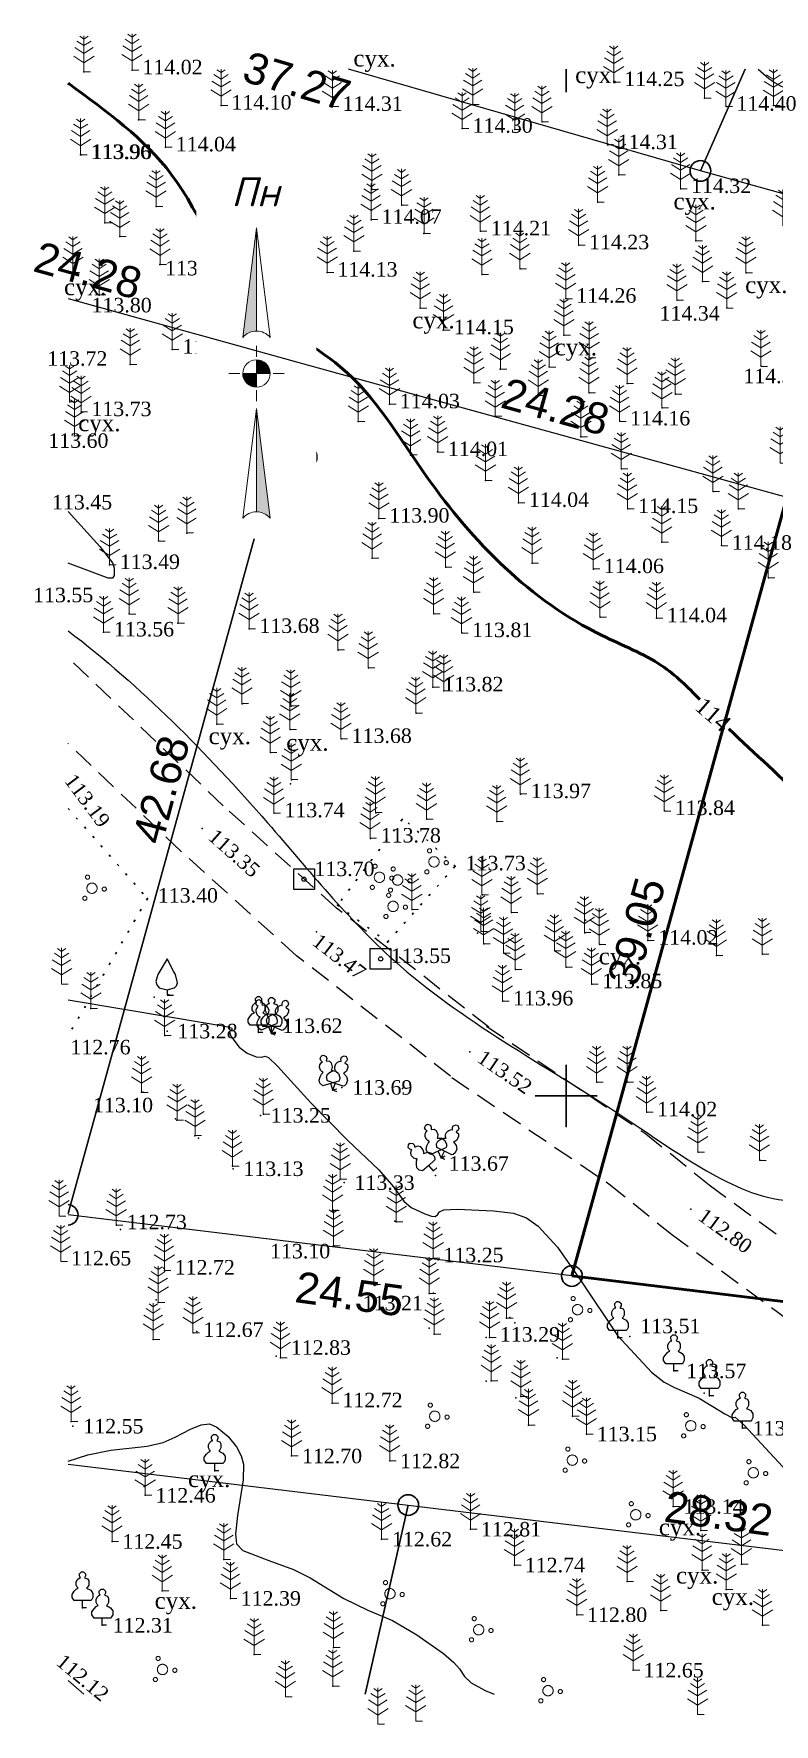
# Model space of a CAD drawing. Header units: millimetres. Extents: x 5405574.3 to 5405661.3, y 5524819.4 to 5524902.6.
# Drawn here: x 5405574.3 to 5405610.1, y 5524819.6 to 5524901.3 of the extents above; entities that cross this region are included whole.
import ezdxf
from ezdxf.enums import TextEntityAlignment as Align

# ---------------------------------------------------------------- set-up
doc = ezdxf.new("R2010")
doc.units = ezdxf.units.MM
doc.set_wipeout_variables(frame=1)
for name, pattern in [('0', [0]), ('DASHEDX2', [1.5, 1, -0.5]), ('HIDDEN', [0.5, 0, -0.5]), ('суцільна', [50, 50, 0])]:
    doc.linetypes.add(name, pattern=pattern)
for name, color, linetype, lineweight in [('#Лист (текст_ПН)', 250, 'Continuous', 0), ('#Штамп', 250, 'Continuous', 0), ('11900000', 1, 'Continuous', 30), ('Контур', 7, 'HIDDEN', 30), ('рельеф', 7, 'Continuous', 0), ('ТОЧКИ', 7, 'Continuous', 30), ('усл. знак', 7, 'суцільна', 20)]:
    doc.layers.add(name, color=color, linetype=linetype, lineweight=lineweight)
for name, color, linetype in [('SC007', 7, 'Continuous'), ('вис_1_1', 170, 'Continuous'), ('горизонт_1', 12, 'Continuous'), ('горизонтали', 42, 'Continuous'), ('дороги', 7, 'Continuous'), ('Ділянки_Межі', 10, 'Continuous'), ('надписи', 7, 'Continuous'), ('отметки', 7, 'Continuous'), ('промеры', 185, 'Continuous'), ('Растительность', 7, 'Continuous')]:
    doc.layers.add(name, color=color, linetype=linetype)
doc.styles.get("Standard").update_dxf_attribs({"font": 'arial.ttf'})
doc.styles.add('times', font='times.ttf')
doc.styles.add('Мой_Топо', font='isocpeui.ttf')
doc.linetypes.add('канава 0', pattern='A,0.9,0,["|",Standard,S=0.25,R=0,X=0,Y=0],0.1', length=1)

# ---------------------------------------------------------------- blocks, each defined once
blk = doc.blocks.new('SYMBOL902')
at = {"layer": 'SC007'}
blk.add_lwpolyline([(-1.25, -1.25), (-1.25, 1.25), (1.25, 1.25), (1.25, -1.25)], close=True, dxfattribs=at)
blk.add_circle((0, 0), 0.25, dxfattribs=at)
blk = doc.blocks.new('A$C51FE15A3')
at = {"layer": 'Растительность', "color": 94, "lineweight": 0}
for points in [[(-0.201, 1.726), (0, 1.584), (0.201, 1.726)], [(0, 1.75), (0, 0), (0.319, 0)], [(-0.447, 1.172), (0, 0.895), (0.447, 1.172)], [(-0.343, 1.489), (0, 1.267), (0.343, 1.489)], [(-0.493, 0.753), (0, 0.444), (0.493, 0.753)]]:
    blk.add_lwpolyline(points, dxfattribs=at)
blk = doc.blocks.new('A$C2ACB5305')
at = {"layer": 'Растительность'}
blk.add_lwpolyline([(0.2, 0), (0.2, 0), (0, 0), (0, 0.35), (-0.4, 0.35), (-0.5, 0.5), (-0.5, 0.65), (-0.4, 0.8), (-0.3, 0.9), (-0.2, 0.95), (-0.25, 1), (-0.3, 1.1), (-0.3, 1.25), (-0.25, 1.35), (-0.15, 1.45), (-0.1, 1.45), (-0.15, 1.55), (-0.15, 1.65), (-0.05, 1.75), (0.05, 1.75), (0.15, 1.65), (0.15, 1.55), (0.1, 1.45), (0.25, 1.4), (0.3, 1.3), (0.3, 1.1), (0.25, 1), (0.2, 0.95), (0.4, 0.85), (0.5, 0.7), (0.5, 0.5), (0.45, 0.4), (0.4, 0.35), (0, 0.35)], dxfattribs=at)
blk = doc.blocks.new('SYMBOL504')
at = {"layer": 'SC007'}
for points in [[(0, 4.375), (-1.125, 2.5), (-1.375, 1.625), (-1.25, 1.25), (-1, 0.875), (0, 0.625), (0.875, 0.875), (1.125, 1.125), (1.25, 1.5), (1, 2.5), (0.75, 2.875), (0, 4.375)], [(0, 0.625), (0, 0), (0.75, 0)]]:
    blk.add_lwpolyline(points, dxfattribs=at)
blk = doc.blocks.new('A$C72385B22')
at = {"layer": 'усл. знак'}
for centre, radius in [((0, 0), 0.625), ((-0.02, 1.49), 0.25), ((-1.29, -0.64), 0.25), ((1.28, -0.76), 0.25)]:
    blk.add_circle(centre, radius, dxfattribs=at)
blk = doc.blocks.new('*U8')
at = {"color": 0}
for points in [[(-0.113, 0), (-0.109, -0.029), (-0.097, -0.056)], [(-0.113, 0), (-0.097, -0.056), (0, 0)], [(-0.097, -0.056), (0, -0.113), (0, 0)], [(-0.097, -0.056), (-0.08, -0.08), (-0.056, -0.097)], [(-0.097, -0.056), (-0.056, -0.097), (0, -0.113)], [(-0.056, -0.097), (-0.029, -0.109), (0, -0.113)]]:
    blk.add_solid(points, dxfattribs=at)
blk = doc.blocks.new('*U9')
at = {"color": 0}
for points in [[(0, 0), (0.097, 0.056), (0, 0.113)], [(0.097, 0.056), (0.029, 0.109), (0, 0.113)], [(0, 0), (0.113, 0), (0.097, 0.056)], [(0.097, 0.056), (0.056, 0.097), (0.029, 0.109)], [(0.097, 0.056), (0.08, 0.08), (0.056, 0.097)], [(0.113, 0), (0.109, 0.029), (0.097, 0.056)]]:
    blk.add_solid(points, dxfattribs=at)
blk = doc.blocks.new('*U10')
at = {"color": 0}
for points in [[(0, -1.136), (0.021, -1.138), (0, -0.288)], [(0.021, -1.138), (0.042, -1.142), (0, -0.288)], [(0.042, -1.142), (0.062, -1.15), (0, -0.288)], [(0.062, -1.15), (0.081, -1.16), (0, -0.288)], [(0.081, -1.16), (0.098, -1.173), (0, -0.288)], [(0.098, -1.173), (0.113, -1.188), (0, -0.288)]]:
    blk.add_solid(points, dxfattribs=at)
blk = doc.blocks.new('*U11')
at = {"color": 0}
for points in [[(-0.113, 0.297), (-0.098, 0.312), (0, 1.197)], [(-0.098, 0.312), (-0.081, 0.325), (0, 1.197)], [(-0.081, 0.325), (-0.062, 0.335), (0, 1.197)], [(-0.062, 0.335), (-0.042, 0.343), (0, 1.197)], [(-0.042, 0.343), (-0.021, 0.347), (0, 1.197)], [(-0.021, 0.347), (0, 0.349), (0, 1.197)]]:
    blk.add_solid(points, dxfattribs=at)
blk = doc.blocks.new('#Північ')
at = {"color": 7}
blk.add_wipeout([(-2.901, 10.635), (2.901, 10.635), (2.901, -7.981), (-2.901, -7.981)], dxfattribs=at).dxf.layer = '#Лист (текст_ПН)'
at = {"layer": '#Лист (текст_ПН)'}
for p, q in [((-0.663, 1.748), (0, 7.043)), ((0, 7.043), (0, 2.052)), ((0, 7.043), (0.663, 1.748)), ((0, 1.337), (0, 0.807)), ((-1.337, 0), (-0.807, 0)), ((-0.662, 0), (0.662, 0)), ((0, 0.662), (0, -0.662)), ((1.337, 0), (0.807, 0)), ((0, -1.337), (0, -0.807)), ((-0.663, -6.99), (0, -1.695)), ((0, -1.695), (0.663, -6.99)), ((0, -1.695), (0, -6.686))]:
    blk.add_line(p, q, dxfattribs=at)
at = {"layer": '#Лист (текст_ПН)', "flags": 128}
for points in [[(0, 7.043), (-0.663, 1.748, -0.218585), (0, 2.052)], [(0, 0), (-0.662, 0, 0.414214), (0, -0.662)]]:
    blk.add_lwpolyline(points, format="xyb", close=True, dxfattribs=at)
at = {"layer": '#Лист (текст_ПН)'}
blk.add_circle((0, 0), 0.662, dxfattribs=at)
for centre in [(0, 1.178), (0, -7.56)]:
    blk.add_arc(centre, 0.874, 40.67981, 139.32019, dxfattribs=at)
at = {"layer": '#Лист (текст_ПН)', "xscale": 5.883850111352785, "yscale": 5.883850111352785, "zscale": 5.883850111352785}
for name in ['*U11', '*U8', '*U9', '*U10']:
    blk.add_blockref(name, (0, 0), dxfattribs=at)
at = {"layer": '#Лист (текст_ПН)', "style": 'Мой_Топо'}
blk.add_text('Пн', height=1.4, dxfattribs=at).set_placement((-1.217, 8.077))

msp = doc.modelspace()

# ---------------------------------------------------------------- linework, layer by layer
at = {"layer": '11900000', "color": 0, "linetype": '0', "lineweight": 15, "ltscale": 0.7}
for points in [[(5405600, 5524898.496), (5405600, 5524899.613)], [(5405600, 5524898.496), (5405600, 5524899.613)], [(5405600, 5524898.496), (5405600, 5524899.613)], [(5405600, 5524898.496), (5405600, 5524899.613)], [(5405600, 5524898.496), (5405600, 5524899.613)], [(5405600, 5524898.496), (5405600, 5524899.613)], [(5405600, 5524898.496), (5405600, 5524899.613)], [(5405600, 5524898.496), (5405600, 5524899.613)], [(5405600, 5524848.496), (5405600, 5524851.504)], [(5405600, 5524848.496), (5405600, 5524851.504)], [(5405600, 5524848.496), (5405600, 5524851.504)], [(5405600, 5524848.496), (5405600, 5524851.504)], [(5405600, 5524848.496), (5405600, 5524851.504)], [(5405600, 5524848.496), (5405600, 5524851.504)], [(5405598.496, 5524850), (5405601.504, 5524850)], [(5405598.496, 5524850), (5405601.504, 5524850)], [(5405598.496, 5524850), (5405601.504, 5524850)]]:
    msp.add_lwpolyline(points, dxfattribs=at)
at = {"layer": '11900000', "linetype": '0', "lineweight": 15, "ltscale": 0.7}
for points in [[(5405600, 5524898.496), (5405600, 5524899.613)], [(5405600, 5524848.496), (5405600, 5524851.504)]]:
    msp.add_lwpolyline(points, dxfattribs=at)
at = {"layer": '11900000', "color": 7}
for points in [[(5405600, 5524898.5, 0), (5405600, 5524899.613, 0)], [(5405600, 5524898.5, 0), (5405600, 5524899.613, 0)], [(5405600, 5524848.5, 0), (5405600, 5524851.5, 0)], [(5405600, 5524848.5, 0), (5405600, 5524851.5, 0)], [(5405598.5, 5524850, 0), (5405601.5, 5524850, 0)], [(5405598.5, 5524850, 0), (5405601.5, 5524850, 0)]]:
    msp.add_polyline3d(points, dxfattribs=at)
at = {"layer": 'вис_1_1', "color": 7}
for p in [(5405585.78, 5524853.39, 113.62), (5405580.71, 5524853.13, 113.28), (5405585.13, 5524853.06, 113.61), (5405579.53, 5524850.18, 113.1), (5405589.16, 5524850.41, 113.69), (5405581.11, 5524848.89, 113.09), (5405585.22, 5524849.06, 113.25), (5405582.23, 5524847.96, 113.09), (5405594.04, 5524847.03, 113.65), (5405583.9, 5524846.48, 113.13), (5405593.57, 5524846.39, 113.68), (5405589.27, 5524845.81, 113.33), (5405588.87, 5524844.46, 113.2), (5405578.46, 5524843.54, 112.8), (5405591.71, 5524843.94, 113.42), (5405593.82, 5524842.08, 113.35), (5405580.55, 5524841.67, 112.81), (5405580.18, 5524840.14, 112.81), (5405590.75, 5524840.83, 113.14), (5405593.58, 5524840.46, 113.21), (5405597.27, 5524839.29, 113.36), (5405582.15, 5524838.61, 112.74), (5405593.38, 5524838.77, 113.18), (5405596.14, 5524838.32, 113.3), (5405602.5, 5524838.31, 113.5), (5405585.98, 5524837.43, 112.85), (5405599.56, 5524837.35, 113.37), (5405596.13, 5524836.22, 113.12), (5405605.3, 5524836.71, 113.57), (5405597.56, 5524835.41, 113.15), (5405606.67, 5524835.64, 113.52), (5405600.31, 5524834.52, 113.2), (5405576.07, 5524834.26, 112.54), (5405576.16, 5524834.04, 112.55), (5405598.18, 5524834.09, 113.08), (5405600.98, 5524833.66, 113.15), (5405608.52, 5524833.94, 113.49), (5405586.73, 5524832.6, 112.7), (5405591.47, 5524832.36, 112.82), (5405579.61, 5524831.13, 112.42), (5405583.01, 5524831.89, 112.36), (5405579.65, 5524830.7, 112.46), (5405605.17, 5524830.16, 113.14), (5405595.38, 5524829.06, 112.81), (5405606.51, 5524829, 113.12), (5405578.05, 5524828.47, 112.45), (5405591.08, 5524828.58, 112.62), (5405583.45, 5524827.6, 112.47), (5405597.5, 5524827.33, 112.74), (5405606.57, 5524827.09, 112.98), (5405608.47, 5524827.37, 113.07), (5405602.94, 5524826.53, 112.86), (5405580.48, 5524826.08, 112.41), (5405583.77, 5524825.72, 112.39), (5405607.74, 5524826.15, 112.98), (5405576.62, 5524825.26, 112.34), (5405600.51, 5524824.93, 112.8), (5405604.57, 5524825.14, 112.77), (5405577.58, 5524824.42, 112.31), (5405609.49, 5524824.42, 112.9), (5405584.92, 5524823, 112.32), (5405588.75, 5524823.34, 112.42), (5405603.24, 5524822.25, 112.65), (5405588.72, 5524821.48, 112.29)]:
    msp.add_point(p, dxfattribs=at)
at = {"layer": 'горизонт_1', "color": 32}
for points in [[(5405575.923, 5524854.634, 113.5), (5405581.02, 5524853.78, 113.5), (5405583.5, 5524853.37, 113.5), (5405583.82, 5524853.29, 113.5), (5405583.85, 5524853.22, 113.5), (5405583.72, 5524853.09, 113.5), (5405583.79, 5524852.89, 113.5), (5405584.19, 5524852.35, 113.5), (5405584.58, 5524852.06, 113.5), (5405585.01, 5524851.89, 113.5), (5405585.29, 5524851.87, 113.5), (5405585.45, 5524851.92, 113.5), (5405585.61, 5524851.86, 113.5), (5405586.05, 5524851.44, 113.5), (5405587.65, 5524849.66, 113.5), (5405589.44, 5524847.84, 113.5), (5405590.95, 5524846.42, 113.5), (5405591.65, 5524845.61, 113.5), (5405592.15, 5524844.92, 113.5), (5405592.5, 5524844.61, 113.5), (5405593.16, 5524844.3, 113.5), (5405593.49, 5524844.18, 113.5), (5405593.67, 5524844.17, 113.5), (5405593.78, 5524844.25, 113.5), (5405593.87, 5524844.4, 113.5), (5405594.08, 5524844.5, 113.5), (5405594.73, 5524844.53, 113.5), (5405596.49, 5524844.44, 113.5), (5405597.45, 5524844.33, 113.5), (5405598.09, 5524844.11, 113.5), (5405598.64, 5524843.71, 113.5), (5405599.58, 5524842.69, 113.5), (5405600.73, 5524841.04, 113.5), (5405602.48, 5524838.42, 113.5), (5405604.13, 5524836.65, 113.5), (5405604.73, 5524836.17, 113.5), (5405605.24, 5524835.91, 113.5), (5405606.42, 5524835.39, 113.5), (5405607.67, 5524834.64, 113.5), (5405608.01, 5524834.46, 113.5), (5405608.17, 5524834.47, 113.5), (5405608.6, 5524834.09, 113.5), (5405610.67, 5524831.87, 113.5)], [(5405575.923, 5524832.356, 112.5), (5405576.88, 5524832.65, 112.5), (5405577.99, 5524832.88, 112.5), (5405579.75, 5524833.07, 112.5), (5405580.52, 5524833.25, 112.5), (5405581.1, 5524833.51, 112.5), (5405581.84, 5524833.89, 112.5), (5405582.36, 5524834.1, 112.5), (5405582.76, 5524834.15, 112.5), (5405583.12, 5524834, 112.5), (5405583.67, 5524833.54, 112.5), (5405584.06, 5524833.04, 112.5), (5405584.29, 5524832.61, 112.5), (5405584.4, 5524832.2, 112.5), (5405584.38, 5524831.45, 112.5), (5405584.12, 5524829.72, 112.5), (5405584.02, 5524828.84, 112.5), (5405584.06, 5524828.35, 112.5), (5405584.37, 5524828.04, 112.5), (5405585.62, 5524827.55, 112.5), (5405586.82, 5524827.12, 112.5), (5405587.62, 5524826.72, 112.5), (5405589.26, 5524825.72, 112.5), (5405590.42, 5524825.15, 112.5), (5405591.6, 5524824.65, 112.5), (5405592.78, 5524823.95, 112.5), (5405594.07, 5524823.05, 112.5), (5405594.57, 5524822.62, 112.5), (5405594.84, 5524822.31, 112.5), (5405595.09, 5524821.94, 112.5), (5405595.41, 5524821.64, 112.5), (5405596.09, 5524821.27, 112.5), (5405596.522, 5524821.091, 112.5)]]:
    msp.add_polyline3d(points, dxfattribs=at)
at = {"layer": 'горизонтали', "color": 32}
msp.add_polyline3d([(5405575.923, 5524878.235, 113.5), (5405577.457, 5524876.552, 113.5), (5405578.077, 5524875.752, 113.5), (5405578.157, 5524875.522, 113.5), (5405578.157, 5524875.142, 113.5), (5405578.077, 5524875.022, 113.5), (5405577.857, 5524875.022, 113.5), (5405575.923, 5524875.74, 113.5)], dxfattribs=at)
at = {"layer": 'горизонтали', "color": 32, "lineweight": 50}
for points, knots in [([(5405606.456, 5524869.158), (5405605.877, 5524869.753), (5405604.523, 5524871.087), (5405599.067, 5524873.137), (5405593.856, 5524878.42), (5405589.938, 5524885.301), (5405583.797, 5524888.195), (5405581.689, 5524894.807), (5405577.759, 5524897.579), (5405575.941, 5524898.925), (5405575.923, 5524898.939)], [95.517258, 95.517258, 95.517258, 95.517258, 97.981196, 101.219145, 112.663477, 119.411918, 124.483522, 131.95838, 138.574265, 138.641396, 138.641396, 138.641396, 138.641396]), ([(5405658.667, 5524830.575), (5405657.818, 5524830.826), (5405654.835, 5524831.584), (5405649.417, 5524831.949), (5405642.241, 5524835.674), (5405636.068, 5524839.74), (5405630.096, 5524843.44), (5405627.662, 5524848.711), (5405621.841, 5524849.742), (5405616.887, 5524853.819), (5405615.045, 5524861.625), (5405610.375, 5524865.309), (5405607.862, 5524867.739)], [28.14215, 28.14215, 28.14215, 28.14215, 30.801483, 37.395587, 44.178008, 54.639578, 59.818306, 64.919884, 70.679239, 76.265836, 83.261001, 93.552049, 93.552049, 93.552049, 93.552049])]:
    msp.add_open_spline(points, degree=3, knots=knots, dxfattribs=at)
at = {"layer": 'горизонтали', "color": 32}
for points, knots in [([(5405609.285, 5524899.613), (5405609.941, 5524898.964), (5405611.582, 5524897.991), (5405615.343, 5524898.956), (5405617.751, 5524893.311), (5405623.768, 5524890.887), (5405626.725, 5524885.692), (5405628.214, 5524880.763), (5405622.772, 5524879.375), (5405624.442, 5524872.575), (5405625.964, 5524867.149), (5405630.819, 5524861.461), (5405631.98, 5524851.958), (5405640.975, 5524845.575), (5405649.66, 5524843.677), (5405654.846, 5524842.134), (5405657.812, 5524841.627), (5405658.667, 5524841.503)], [998.53413, 998.53413, 998.53413, 998.53413, 1001.45042, 1004.85445, 1007.86787, 1017.487334, 1022.90954, 1026.380728, 1030.095834, 1035.395338, 1043.1603, 1048.251367, 1057.010325, 1070.527511, 1077.466358, 1083.982496, 1086.6, 1086.6, 1086.6, 1086.6]), ([(5405575.923, 5524872.476), (5405579.461, 5524869.777), (5405584.749, 5524864.423), (5405592.253, 5524855.035), (5405600.694, 5524850.595), (5405607.223, 5524845.854), (5405611.016, 5524844.52), (5405615.353, 5524845.832), (5405612.231, 5524848.538), (5405615.096, 5524851.641), (5405620.513, 5524848.229), (5405625.149, 5524846.33), (5405628.701, 5524843.092), (5405629.928, 5524839.492), (5405634.972, 5524838.94), (5405638.051, 5524833.668), (5405643.5, 5524830.191), (5405648.487, 5524828.581), (5405651.496, 5524824.289), (5405655.835, 5524829.228), (5405657.903, 5524826.225), (5405658.667, 5524825.608)], [185.956378, 185.956378, 185.956378, 185.956378, 199.328791, 208.368376, 221.647362, 227.659049, 232.061321, 234.360288, 237.456685, 239.327291, 244.513006, 252.991366, 255.698925, 258.590998, 263.577238, 268.549286, 276.008979, 282.485158, 284.13014, 290.057535, 292.961114, 292.961114, 292.961114, 292.961114])]:
    msp.add_open_spline(points, degree=3, knots=knots, dxfattribs=at)
at = {"layer": 'дороги', "color": 7, "linetype": 'DASHEDX2'}
for points, elevation in [([(5405596.262, 5524853.313), (5405588.904, 5524859.072), (5405583.42, 5524864.022), (5405575.923, 5524871.178)], 112.707), ([(5405594.412, 5524850.951), (5405586.972, 5524856.774), (5405581.378, 5524861.824), (5405575.923, 5524867.031)], 112.707), ([(5405596.15, 5524853.373), (5405603.852, 5524848.167), (5405606.914, 5524845.7), (5405616.709, 5524838.529), (5405627.094, 5524829.743), (5405642.872, 5524821.091)], 112.71), ([(5405594.47, 5524850.887), (5405602.068, 5524845.753), (5405605.086, 5524843.32), (5405614.851, 5524836.171), (5405625.386, 5524827.257), (5405636.632, 5524821.091)], 112.71)]:
    msp.add_lwpolyline(points, dxfattribs=dict(at, elevation=elevation))
at = {"layer": 'Ділянки_Межі', "lineweight": 25}
for points in [[(5405658.667, 5524880.219), (5405636.486, 5524886.378), (5405606.49, 5524894.695), (5405589.473, 5524899.613)], [(5405575.923, 5524832.209), (5405592.364, 5524830.229), (5405620.476, 5524826.844), (5405646.236, 5524823.743), (5405649.017, 5524835.388), (5405624.646, 5524838.342), (5405600.275, 5524841.297), (5405575.923, 5524844.249)], [(5405575.923, 5524832.209), (5405592.364, 5524830.229), (5405590.287, 5524821.091)], [(5405590.287, 5524821.091), (5405592.364, 5524830.229), (5405620.476, 5524826.844), (5405619.169, 5524821.091)]]:
    msp.add_lwpolyline(points, dxfattribs=at)
at = {"layer": 'Ділянки_Межі'}
for points in [[(5405608.643, 5524899.613), (5405606.49, 5524894.695), (5405589.473, 5524899.613)], [(5405642.285, 5524899.613), (5405636.486, 5524886.378), (5405606.49, 5524894.695)], [(5405606.49, 5524894.695), (5405608.643, 5524899.613)], [(5405575.923, 5524888.526), (5405587.263, 5524885.396), (5405575.923, 5524844.316)], [(5405575.923, 5524844.316), (5405587.263, 5524885.396), (5405610.666, 5524878.935), (5405600.275, 5524841.297), (5405575.923, 5524844.249)]]:
    msp.add_lwpolyline(points, dxfattribs=at)
at = {"layer": 'Ділянки_Межі', "lineweight": 50}
msp.add_lwpolyline([(5405600.275, 5524841.297), (5405610.666, 5524878.935), (5405634.068, 5524872.474), (5405624.646, 5524838.342)], close=True, dxfattribs=at)
at = {"layer": 'Контур', "color": 7, "linetype": 'HIDDEN'}
for points, elevation in [([(5405575.923, 5524863.893), (5405579.76, 5524859.54)], 113.34), ([(5405592.07, 5524863.35), (5405588.95, 5524859.22), (5405591.36, 5524857.43), (5405594.64, 5524861.1), (5405592.198, 5524863.35)], 113.72), ([(5405579.76, 5524859.54), (5405575.923, 5524852.891)], 113.34)]:
    msp.add_lwpolyline(points, dxfattribs=dict(at, elevation=elevation))
at = {"layer": 'отметки', "color": 7}
for p in [(5405576.685, 5524899.479, 114.026), (5405579.017, 5524899.564, 114.018), (5405602.308, 5524898.994, 114.255), (5405606.692, 5524898.213, 114.361), (5405583.32, 5524897.859, 114.101), (5405588.691, 5524897.797, 114.315), (5405595.475, 5524897.907, 114.355), (5405607.728, 5524897.804, 114.4), (5405610.026, 5524897.853, 114.42), (5405579.334, 5524897.161, 114.057), (5405594.975, 5524896.739, 114.296), (5405597.517, 5524896.702, 114.289), (5405598.838, 5524897.06, 114.308), (5405580.629, 5524895.84, 114.035), (5405601.989, 5524895.948, 114.314), (5405576.523, 5524895.471, 113.963), (5405576.556, 5524895.471, 113.961), (5405602.542, 5524894.5, 114.319), (5405590.607, 5524893.79, 114.177), (5405605.534, 5524893.827, 114.318), (5405580.175, 5524892.976, 113.916), (5405592.052, 5524893.044, 114.145), (5405601.524, 5524893.187, 114.231), (5405577.694, 5524892.19, 113.894), (5405590.578, 5524892.339, 114.068), (5405593.12, 5524891.666, 114.184), (5405595.86, 5524891.782, 114.214), (5405578.418, 5524891.521, 113.9), (5405586.304, 5524891.436, 114.108), (5405587.148, 5524890.93, 114.129), (5405589.731, 5524890.818, 114.181), (5405600.605, 5524891.109, 114.23), (5405606.273, 5524891.311, 114.336), (5405580.366, 5524890.174, 113.842), (5405580.38, 5524890.17, 113.85), (5405597.768, 5524889.965, 114.191), (5405576.155, 5524889.781, 113.821), (5405588.442, 5524889.788, 114.134), (5405595.937, 5524889.69, 114.151), (5405606.594, 5524889.354, 114.294), (5405608.694, 5524889.771, 114.373), (5405577.425, 5524888.698, 113.796), (5405599.985, 5524888.526, 114.258), (5405605.359, 5524888.451, 114.341), (5405592.95, 5524888.067, 114.121), (5405607.77, 5524888.071, 114.304), (5405594.062, 5524887.004, 114.147), (5405599.881, 5524886.76, 114.237), (5405580.957, 5524886.066, 113.787), (5405578.928, 5524885.337, 113.805), (5405596.817, 5524885.12, 114.199), (5405599.177, 5524885.223, 114.228), (5405601.109, 5524885.666, 114.291), (5405609.422, 5524885.253, 114.302), (5405595.54, 5524884.462, 114.097), (5405602.952, 5524884.419, 114.176), (5405576.004, 5524883.541, 113.69), (5405583.312, 5524884.02, 113.855), (5405591.457, 5524883.426, 114.027), (5405598.644, 5524883.84, 114.121), (5405601.109, 5524883.97, 114.146), (5405605.281, 5524883.907, 114.186), (5405576.551, 5524883.045, 113.73), (5405589.944, 5524882.589, 113.942), (5405596.561, 5524882.839, 114.145), (5405602.587, 5524882.596, 114.162), (5405604.636, 5524883.246, 114.221), (5405576.236, 5524881.897, 113.67), (5405583.42, 5524881.821, 113.79), (5405600.709, 5524881.849, 114.248), (5405592.474, 5524880.967, 114.014), (5405593.783, 5524881.115, 114.014), (5405584.628, 5524880.706, 113.794), (5405602.669, 5524880.305, 114.169), (5405596.101, 5524879.741, 114.096), (5405586.658, 5524879.282, 113.819), (5405597.699, 5524878.659, 114.041), (5405607.097, 5524879.202, 114.241), (5405590.95, 5524877.901, 113.904), (5405602.974, 5524878.365, 114.152), (5405608.333, 5524878.364, 114.227), (5405581.667, 5524877.195, 113.689), (5405580.296, 5524876.814, 113.642), (5405604.625, 5524876.754, 114.118), (5405607.506, 5524876.588, 114.179), (5405577.925, 5524875.659, 113.485), (5405590.621, 5524875.976, 113.769), (5405594.177, 5524875.546, 113.845), (5405598.357, 5524875.747, 114.006), (5405601.317, 5524875.459, 114.065), (5405609.777, 5524875.032, 114.24), (5405595.537, 5524874.344, 113.894), (5405578.878, 5524873.285, 113.541), (5405581.237, 5524872.848, 113.562), (5405593.599, 5524873.297, 113.043), (5405593.599, 5524873.297, 113.86), (5405601.644, 5524873.133, 114.022), (5405604.366, 5524873.081, 114.041), (5405577.642, 5524872.402, 113.559), (5405584.671, 5524872.569, 113.677), (5405594.954, 5524872.367, 113.809), (5405588.983, 5524871.542, 112.983), (5405588.983, 5524871.542, 113.8), (5405590.439, 5524870.682, 112.993), (5405590.439, 5524870.682, 113.81), (5405593.56, 5524869.745, 113.003), (5405593.56, 5524869.745, 113.82), (5405594.088, 5524869.57, 113.039), (5405594.088, 5524869.57, 113.856), (5405584.345, 5524868.952, 112.786), (5405584.345, 5524868.952, 113.603), (5405586.712, 5524868.839, 112.767), (5405586.712, 5524868.839, 113.584), (5405583.113, 5524867.964, 113.602), (5405592.745, 5524868.487, 112.95), (5405592.745, 5524868.487, 113.767), (5405586.658, 5524867.709, 112.761), (5405586.658, 5524867.709, 113.578), (5405589.13, 5524867.254, 112.861), (5405589.13, 5524867.254, 113.678), (5405585.716, 5524866.597, 112.829), (5405585.716, 5524866.597, 113.646), (5405586.683, 5524865.071, 112.801), (5405586.683, 5524865.071, 113.618), (5405586.725, 5524865.278, 112.796), (5405586.725, 5524865.278, 113.613), (5405597.792, 5524864.586, 113.148), (5405597.792, 5524864.586, 113.965), (5405585.883, 5524863.662, 112.927), (5405585.883, 5524863.662, 113.744), (5405590.801, 5524863.684, 112.872), (5405590.801, 5524863.684, 113.689), (5405592.073, 5524863.353, 113.717), (5405593.268, 5524863.365, 112.895), (5405593.268, 5524863.365, 113.712), (5405596.653, 5524863.254, 113.028), (5405596.653, 5524863.254, 113.845), (5405604.748, 5524863.771, 113.843), (5405582.399, 5524862.923, 112.533), (5405582.399, 5524862.923, 113.35), (5405590.535, 5524862.443, 112.959), (5405590.535, 5524862.443, 113.776), (5405594.639, 5524861.101, 113.732), (5405595.948, 5524859.708, 112.97), (5405595.948, 5524859.708, 113.787), (5405598.611, 5524859.771, 113.029), (5405598.611, 5524859.771, 113.846), (5405579.762, 5524859.539, 113.395), (5405588.949, 5524859.218, 113.584), (5405592.552, 5524859.003, 113.064), (5405592.552, 5524859.003, 113.881), (5405597.36, 5524858.858, 112.941), (5405597.36, 5524858.858, 113.758), (5405600.94, 5524858.492, 112.998), (5405600.94, 5524858.492, 113.815), (5405587.938, 5524857.923, 113.475), (5405591.356, 5524857.43, 113.678), (5405595.721, 5524857.86, 112.954), (5405595.721, 5524857.86, 113.771), (5405596.027, 5524857.342, 112.958), (5405596.027, 5524857.342, 113.775), (5405600.899, 5524857.886, 112.998), (5405600.899, 5524857.886, 113.815), (5405601.619, 5524857.319, 113.045), (5405601.619, 5524857.319, 113.862), (5405603.95, 5524857.51, 113.202), (5405603.95, 5524857.51, 114.019), (5405596.983, 5524856.899, 113), (5405596.983, 5524856.899, 113.817), (5405599.445, 5524857.007, 112.996), (5405599.445, 5524857.007, 113.813), (5405607.27, 5524856.779, 113.174), (5405607.27, 5524856.779, 113.991), (5405609.492, 5524856.841, 113.116), (5405609.492, 5524856.841, 113.933), (5405597.546, 5524856.107, 113.022), (5405597.546, 5524856.107, 113.839), (5405599.999, 5524856.222, 113.019), (5405599.999, 5524856.222, 113.836), (5405580.793, 5524854.879, 112.374), (5405601.238, 5524855.404, 113.032), (5405601.238, 5524855.404, 113.849), (5405577.027, 5524854.225, 113.04), (5405580.093, 5524854.766, 113.142), (5405596.935, 5524854.573, 113.143), (5405596.935, 5524854.573, 113.96), (5405580.596, 5524852.915, 113.224), (5405585.76, 5524853.01, 113.57), (5405595.337, 5524852.132, 112.707), (5405595.337, 5524852.132, 113.524), (5405579.476, 5524850.174, 113.032), (5405588.72, 5524850.27, 113.62), (5405592.084, 5524850.354, 113.593), (5405601.489, 5524850.664, 113.081), (5405601.489, 5524850.664, 113.898), (5405602.955, 5524850.664, 113.027), (5405602.955, 5524850.664, 113.844), (5405585.362, 5524849.112, 113.222), (5405603.893, 5524849.213, 113.207), (5405603.893, 5524849.213, 114.024), (5405581.189, 5524848.824, 113.033), (5405582.058, 5524848.077, 113.01), (5405593.95, 5524847.01, 113.67), (5405606.38, 5524847.286, 113.114), (5405606.38, 5524847.286, 113.931), (5405609.358, 5524846.886, 113.077), (5405609.358, 5524846.886, 113.894), (5405583.867, 5524846.598, 113.071), (5405589.083, 5524845.979, 113.221), (5405593.687, 5524846.147, 113.513), (5405588.709, 5524844.461, 113.146), (5405606.027, 5524844.519, 112.795), (5405606.027, 5524844.519, 113.612), (5405578.257, 5524843.757, 112.734), (5405591.789, 5524843.921, 113.374), (5405588.748, 5524842.763, 113.1), (5405593.568, 5524842.161, 113.252), (5405580.578, 5524841.569, 112.725), (5405590.704, 5524840.875, 113.043), (5405593.382, 5524840.447, 113.123), (5405580.28, 5524840.018, 112.756), (5405581.964, 5524838.553, 112.672), (5405593.62, 5524838.49, 113.17), (5405597.121, 5524839.257, 113.284), (5405597.52, 5524839.03, 113.37), (5405580.041, 5524838.233, 112.655), (5405596.295, 5524838.328, 113.292), (5405603.08, 5524838.38, 113.51), (5405586.19, 5524837.34, 112.83), (5405599.82, 5524837.28, 113.4), (5405596.38, 5524836.23, 113.16), (5405605.21, 5524836.71, 113.53), (5405597.81, 5524835.48, 113.16), (5405606.93, 5524835.51, 113.52), (5405588.687, 5524835.155, 112.718)]:
    msp.add_point(p, dxfattribs=at)
at = {"layer": 'рельеф', "color": 7, "linetype": 'канава 0', "elevation": 2.6}
msp.add_lwpolyline([(5405576.681, 5524821.091), (5405575.923, 5524821.75)], dxfattribs=at)
at = {"layer": 'ТОЧКИ'}
for centre in [(5405606.49, 5524894.695), (5405587.263, 5524885.396), (5405600.275, 5524841.297), (5405592.364, 5524830.229)]:
    msp.add_circle(centre, 0.5, dxfattribs=at)
msp.add_arc((5405575.905, 5524844.251), 0.499, 272.10755, 87.89245, dxfattribs=at)

# ---------------------------------------------------------------- block references
at = {"layer": 'отметки', "color": 7, "xscale": 0.400000000372529, "yscale": 0.400000000372529, "zscale": 0.400000000372529}
for p in [(5405587.33, 5524860.47, 113.7), (5405591.03, 5524856.62, 113.55)]:
    msp.add_blockref('SYMBOL902', p, dxfattribs=at)
at = {"layer": 'Растительность', "color": 7}
for name, p in [('A$C51FE15A3', (5405576.69, 5524899.48, 114.03)), ('A$C51FE15A3', (5405579.02, 5524899.57, 114.02)), ('A$C51FE15A3', (5405602.3, 5524898.99, 114.25)), ('A$C51FE15A3', (5405606.69, 5524898.21, 114.36)), ('A$C51FE15A3', (5405583.32, 5524897.86, 114.1)), ('A$C51FE15A3', (5405588.7, 5524897.8, 114.31)), ('A$C51FE15A3', (5405595.48, 5524897.91, 114.36)), ('A$C51FE15A3', (5405607.72, 5524897.8, 114.4)), ('A$C51FE15A3', (5405610.02, 5524897.85, 114.42)), ('A$C51FE15A3', (5405579.34, 5524897.16, 114.06)), ('A$C51FE15A3', (5405594.97, 5524896.74, 114.3)), ('A$C51FE15A3', (5405597.51, 5524896.7, 114.29)), ('A$C51FE15A3', (5405598.83, 5524897.06, 114.31)), ('A$C51FE15A3', (5405580.63, 5524895.84, 114.04)), ('A$C51FE15A3', (5405601.98, 5524895.95, 114.31)), ('A$C51FE15A3', (5405576.53, 5524895.47, 113.96)), ('A$C51FE15A3', (5405602.54, 5524894.5, 114.32)), ('A$C51FE15A3', (5405590.61, 5524893.79, 114.18)), ('A$C51FE15A3', (5405601.52, 5524893.19, 114.23)), ('A$C51FE15A3', (5405605.53, 5524893.83, 114.32)), ('A$C51FE15A3', (5405580.18, 5524892.98, 113.92)), ('A$C51FE15A3', (5405590.57, 5524892.34, 114.07)), ('A$C51FE15A3', (5405592.04, 5524893.04, 114.15)), ('A$C51FE15A3', (5405577.7, 5524892.19, 113.89)), ('A$C51FE15A3', (5405578.42, 5524891.52, 113.9)), ('A$C51FE15A3', (5405593.13, 5524891.67, 114.18)), ('A$C51FE15A3', (5405595.85, 5524891.78, 114.21)), ('A$C51FE15A3', (5405610.47, 5524892.04, 114.36)), ('A$C51FE15A3', (5405586.31, 5524891.44, 114.11)), ('A$C51FE15A3', (5405587.15, 5524890.93, 114.13)), ('A$C51FE15A3', (5405589.74, 5524890.82, 114.18)), ('A$C51FE15A3', (5405600.6, 5524891.11, 114.23)), ('A$C51FE15A3', (5405606.27, 5524891.31, 114.34)), ('A$C51FE15A3', (5405580.37, 5524890.17, 113.84)), ('A$C51FE15A3', (5405597.76, 5524889.96, 114.19)), ('A$C51FE15A3', (5405576.16, 5524889.78, 113.82)), ('A$C51FE15A3', (5405588.45, 5524889.79, 114.13)), ('A$C51FE15A3', (5405595.93, 5524889.69, 114.15)), ('A$C51FE15A3', (5405606.59, 5524889.35, 114.29)), ('A$C51FE15A3', (5405608.69, 5524889.77, 114.37)), ('A$C51FE15A3', (5405577.43, 5524888.7, 113.8)), ('A$C51FE15A3', (5405599.98, 5524888.52, 114.26)), ('A$C51FE15A3', (5405605.35, 5524888.45, 114.34)), ('A$C51FE15A3', (5405592.95, 5524888.07, 114.12)), ('A$C51FE15A3', (5405607.76, 5524888.07, 114.3)), ('A$C51FE15A3', (5405594.07, 5524887, 114.15)), ('A$C51FE15A3', (5405599.89, 5524886.76, 114.24)), ('A$C51FE15A3', (5405580.96, 5524886.07, 113.79)), ('A$C51FE15A3', (5405578.93, 5524885.34, 113.81)), ('A$C51FE15A3', (5405596.82, 5524885.12, 114.2)), ('A$C51FE15A3', (5405599.18, 5524885.22, 114.23)), ('A$C51FE15A3', (5405601.11, 5524885.67, 114.29)), ('A$C51FE15A3', (5405609.41, 5524885.25, 114.3)), ('A$C51FE15A3', (5405595.54, 5524884.46, 114.1)), ('A$C51FE15A3', (5405602.94, 5524884.42, 114.18)), ('A$C51FE15A3', (5405576, 5524883.54, 113.69)), ('A$C51FE15A3', (5405583.31, 5524884.02, 113.86)), ('A$C51FE15A3', (5405591.46, 5524883.43, 114.03)), ('A$C51FE15A3', (5405598.65, 5524883.84, 114.12)), ('A$C51FE15A3', (5405601.1, 5524883.97, 114.15)), ('A$C51FE15A3', (5405605.27, 5524883.91, 114.19)), ('A$C51FE15A3', (5405576.55, 5524883.05, 113.73)), ('A$C51FE15A3', (5405589.95, 5524882.59, 113.94)), ('A$C51FE15A3', (5405596.57, 5524882.84, 114.15)), ('A$C51FE15A3', (5405602.58, 5524882.59, 114.16)), ('A$C51FE15A3', (5405604.63, 5524883.24, 114.22)), ('A$C51FE15A3', (5405576.24, 5524881.9, 113.67)), ('A$C51FE15A3', (5405583.42, 5524881.82, 113.79)), ('A$C51FE15A3', (5405600.71, 5524881.85, 114.25)), ('A$C51FE15A3', (5405592.48, 5524880.97, 114.01)), ('A$C51FE15A3', (5405593.79, 5524881.11, 114.01)), ('A$C51FE15A3', (5405584.63, 5524880.71, 113.79)), ('A$C51FE15A3', (5405602.66, 5524880.3, 114.17)), ('A$C51FE15A3', (5405610.34, 5524880.58, 114.35)), ('A$C51FE15A3', (5405586.66, 5524879.28, 113.82)), ('A$C51FE15A3', (5405596.1, 5524879.74, 114.1)), ('A$C51FE15A3', (5405607.09, 5524879.2, 114.24)), ('A$C51FE15A3', (5405597.69, 5524878.66, 114.04)), ('A$C51FE15A3', (5405590.95, 5524877.9, 113.9)), ('A$C51FE15A3', (5405602.96, 5524878.36, 114.15)), ('A$C51FE15A3', (5405608.32, 5524878.36, 114.23)), ('A$C51FE15A3', (5405580.3, 5524876.81, 113.64)), ('A$C51FE15A3', (5405581.67, 5524877.2, 113.69)), ('A$C51FE15A3', (5405604.62, 5524876.75, 114.12)), ('A$C51FE15A3', (5405590.62, 5524875.98, 113.77)), ('A$C51FE15A3', (5405607.5, 5524876.58, 114.18)), ('A$C51FE15A3', (5405577.93, 5524875.66, 113.49)), ('A$C51FE15A3', (5405594.16, 5524875.54, 113.84)), ('A$C51FE15A3', (5405598.35, 5524875.74, 114.01)), ('A$C51FE15A3', (5405601.31, 5524875.46, 114.06)), ('A$C51FE15A3', (5405595.52, 5524874.34, 113.89)), ('A$C51FE15A3', (5405609.77, 5524875.03, 114.24)), ('A$C51FE15A3', (5405578.88, 5524873.28, 113.54)), ('A$C51FE15A3', (5405581.24, 5524872.85, 113.56)), ('A$C51FE15A3', (5405593.59, 5524873.3, 113.04)), ('A$C51FE15A3', (5405601.63, 5524873.13, 114.02)), ('A$C51FE15A3', (5405604.36, 5524873.08, 114.04)), ('A$C51FE15A3', (5405577.64, 5524872.4, 113.56)), ('A$C51FE15A3', (5405584.67, 5524872.57, 113.68)), ('A$C51FE15A3', (5405594.94, 5524872.36, 113.81)), ('A$C51FE15A3', (5405588.97, 5524871.55, 112.98)), ('A$C51FE15A3', (5405590.43, 5524870.69, 112.99)), ('A$C51FE15A3', (5405593.55, 5524869.75, 113)), ('A$C51FE15A3', (5405594.08, 5524869.57, 113.04)), ('A$C51FE15A3', (5405584.33, 5524868.96, 112.79)), ('A$C51FE15A3', (5405586.69, 5524868.84, 112.77)), ('A$C51FE15A3', (5405583.11, 5524867.96, 113.6)), ('A$C51FE15A3', (5405592.73, 5524868.49, 112.95)), ('A$C51FE15A3', (5405586.64, 5524867.71, 112.76)), ('A$C51FE15A3', (5405589.11, 5524867.26, 112.86)), ('A$C51FE15A3', (5405585.7, 5524866.6, 112.83)), ('A$C51FE15A3', (5405586.71, 5524865.28, 112.8)), ('A$C51FE15A3', (5405597.78, 5524864.59, 113.15)), ('A$C51FE15A3', (5405590.78, 5524863.69, 112.87)), ('A$C51FE15A3', (5405604.74, 5524863.76, 113.84)), ('A$C51FE15A3', (5405585.87, 5524863.66, 112.93)), ('A$C51FE15A3', (5405593.25, 5524863.37, 112.9)), ('A$C51FE15A3', (5405596.64, 5524863.26, 113.03)), ('A$C51FE15A3', (5405590.52, 5524862.45, 112.96)), ('A$C51FE15A3', (5405595.93, 5524859.71, 112.97)), ('A$C51FE15A3', (5405598.6, 5524859.77, 113.03)), ('A$C51FE15A3', (5405592.54, 5524859, 113.06)), ('A$C51FE15A3', (5405597.34, 5524858.86, 112.94)), ('A$C51FE15A3', (5405595.873, 5524857.936, 112.96)), ('A$C51FE15A3', (5405596.01, 5524857.34, 112.96)), ('A$C51FE15A3', (5405600.88, 5524857.89, 113)), ('A$C51FE15A3', (5405601.6, 5524857.32, 113.04)), ('A$C51FE15A3', (5405603.94, 5524857.51, 113.2)), ('A$C51FE15A3', (5405596.97, 5524856.9, 113)), ('A$C51FE15A3', (5405599.43, 5524857.01, 113)), ('A$C51FE15A3', (5405607.26, 5524856.78, 113.17)), ('A$C51FE15A3', (5405609.48, 5524856.84, 113.12)), ('A$C51FE15A3', (5405597.53, 5524856.11, 113.02)), ('A$C51FE15A3', (5405599.98, 5524856.22, 113.02)), ('A$C51FE15A3', (5405575.61, 5524855.4, 113.05)), ('A$C51FE15A3', (5405601.22, 5524855.4, 113.03)), ('A$C51FE15A3', (5405577.03, 5524854.23, 113.04)), ('A$C51FE15A3', (5405596.92, 5524854.57, 113.14)), ('A$C2ACB5305', (5405585.13, 5524853.06, 112.61)), ('A$C51FE15A3', (5405580.59, 5524852.91, 113.22)), ('A$C2ACB5305', (5405585.76, 5524853.01, 113.57)), ('A$C51FE15A3', (5405601.47, 5524850.66, 113.08)), ('A$C51FE15A3', (5405602.94, 5524850.66, 113.03)), ('A$C51FE15A3', (5405579.48, 5524850.17, 113.03)), ('A$C51FE15A3', (5405585.36, 5524849.11, 113.22)), ('A$C51FE15A3', (5405603.88, 5524849.21, 113.21)), ('A$C51FE15A3', (5405581.19, 5524848.82, 113.03)), ('A$C51FE15A3', (5405582.06, 5524848.08, 113.01)), ('A$C51FE15A3', (5405583.87, 5524846.6, 113.07)), ('A$C51FE15A3', (5405606.36, 5524847.28, 113.11)), ('A$C51FE15A3', (5405609.34, 5524846.88, 113.08)), ('A$C51FE15A3', (5405589.08, 5524845.98, 113.22)), ('A$C51FE15A3', (5405575.49, 5524844.19, 112.69)), ('A$C51FE15A3', (5405588.71, 5524844.46, 113.15)), ('A$C51FE15A3', (5405578.25, 5524843.76, 112.73)), ('A$C51FE15A3', (5405591.79, 5524843.92, 113.37)), ('A$C51FE15A3', (5405588.75, 5524842.76, 113.1)), ('A$C51FE15A3', (5405575.57, 5524842, 112.65)), ('A$C51FE15A3', (5405593.57, 5524842.16, 113.25)), ('A$C51FE15A3', (5405580.58, 5524841.57, 112.72)), ('A$C51FE15A3', (5405590.7, 5524840.88, 113.04)), ('A$C51FE15A3', (5405580.28, 5524840.02, 112.76)), ('A$C51FE15A3', (5405593.38, 5524840.45, 113.12)), ('A$C51FE15A3', (5405597.12, 5524839.26, 113.28)), ('A$C51FE15A3', (5405581.96, 5524838.55, 112.67)), ('A$C51FE15A3', (5405593.62, 5524838.49, 113.17)), ('A$C51FE15A3', (5405580.04, 5524838.23, 112.65)), ('A$C51FE15A3', (5405596.3, 5524838.33, 113.29)), ('A$C2ACB5305', (5405602.5, 5524838.31, 112.5)), ('A$C51FE15A3', (5405586.19, 5524837.34, 112.83)), ('A$C51FE15A3', (5405599.82, 5524837.28, 113.4)), ('A$C51FE15A3', (5405596.38, 5524836.23, 113.16)), ('A$C2ACB5305', (5405605.21, 5524836.71, 113.53)), ('A$C51FE15A3', (5405588.69, 5524835.15, 112.72)), ('A$C51FE15A3', (5405597.81, 5524835.48, 113.16)), ('A$C2ACB5305', (5405606.93, 5524835.51, 113.52)), ('A$C51FE15A3', (5405600.31, 5524834.52, 112.2)), ('A$C51FE15A3', (5405576.07, 5524834.26, 111.54)), ('A$C51FE15A3', (5405598.18, 5524834.09, 112.08)), ('A$C51FE15A3', (5405600.98, 5524833.66, 112.15)), ('A$C2ACB5305', (5405608.52, 5524833.94, 112.49)), ('A$C2ACB5305', (5405583.01, 5524831.89, 111.36)), ('A$C51FE15A3', (5405586.73, 5524832.6, 111.7)), ('A$C51FE15A3', (5405591.47, 5524832.36, 111.82)), ('A$C51FE15A3', (5405579.65, 5524830.7, 111.46)), ('A$C51FE15A3', (5405605.17, 5524830.16, 112.14)), ('A$C51FE15A3', (5405591.08, 5524828.58, 111.62)), ('A$C51FE15A3', (5405595.38, 5524829.06, 111.81)), ('A$C51FE15A3', (5405606.51, 5524829, 112.12)), ('A$C51FE15A3', (5405578.05, 5524828.47, 111.45)), ('A$C51FE15A3', (5405583.45, 5524827.6, 111.47)), ('A$C51FE15A3', (5405597.5, 5524827.33, 111.74)), ('A$C51FE15A3', (5405606.57, 5524827.09, 111.98)), ('A$C51FE15A3', (5405608.47, 5524827.37, 112.07)), ('A$C51FE15A3', (5405602.94, 5524826.53, 111.86)), ('A$C51FE15A3', (5405607.74, 5524826.15, 111.98)), ('A$C51FE15A3', (5405580.48, 5524826.08, 111.41)), ('A$C51FE15A3', (5405583.77, 5524825.72, 111.39)), ('A$C2ACB5305', (5405576.62, 5524825.26, 111.34)), ('A$C51FE15A3', (5405600.51, 5524824.93, 111.8)), ('A$C51FE15A3', (5405604.57, 5524825.14, 111.77)), ('A$C2ACB5305', (5405577.58, 5524824.42, 111.31)), ('A$C51FE15A3', (5405609.49, 5524824.42, 111.9)), ('A$C51FE15A3', (5405584.92, 5524823, 111.32)), ('A$C51FE15A3', (5405588.75, 5524823.34, 111.42)), ('A$C51FE15A3', (5405603.24, 5524822.25, 111.65)), ('A$C51FE15A3', (5405588.72, 5524821.48, 111.29)), ('A$C51FE15A3', (5405586.43, 5524820.96, 111.34)), ('A$C51FE15A3', (5405590.9, 5524819.64, 111.28)), ('A$C51FE15A3', (5405592.73, 5524819.79, 111.35)), ('A$C51FE15A3', (5405606.35, 5524820.11, 111.57))]:
    msp.add_blockref(name, p, dxfattribs=at)
at = {"layer": 'Растительность', "color": 7, "xscale": 0.4, "yscale": 0.4, "zscale": 0.4}
msp.add_blockref('SYMBOL504', (5405580.72, 5524854.87, 112.37), dxfattribs=at)
at = {"layer": 'Растительность', "color": 7}
for p, rotation in [((5405585.76, 5524853.01, 113.57), 22.17858191136069), ((5405585.76, 5524853.01, 113.57), 335.3199588245205), ((5405588.72, 5524850.27, 113.62), 16.41217095797638), ((5405588.72, 5524850.27, 113.62), 340.1119271321066), ((5405593.959, 5524847.01, 113.67), 23.64371845540159), ((5405593.959, 5524847.01, 113.67), 334.0824458705239), ((5405593.593, 5524846.385, 112.68), 42.48384478211405)]:
    msp.add_blockref('A$C2ACB5305', p, dxfattribs=dict(at, rotation=rotation))
at = {"layer": 'усл. знак', "color": 7, "linetype": 'суцільна', "lineweight": 13, "xscale": 0.3999999998750298, "yscale": 0.3999999998750298, "zscale": 0.3999999998750298, "rotation": 265.3647753868261}
for p in [(5405593.611, 5524861.308), (5405577.08, 5524860.034), (5405590.975, 5524860.561), (5405591.854, 5524860.429), (5405591.634, 5524859.156), (5405600.551, 5524839.67), (5405593.648, 5524834.52), (5405606.023, 5524834.059), (5405600.297, 5524832.398), (5405609.047, 5524831.79), (5405603.362, 5524829.759), (5405591.482, 5524825.945), (5405595.771, 5524824.204), (5405580.489, 5524822.284), (5405599.122, 5524821.258)]:
    msp.add_blockref('A$C72385B22', p, dxfattribs=at)

# ---------------------------------------------------------------- texts
at = {"layer": 'вис_1_1', "color": 7, "style": 'times'}
for s, p in [('113.28', (5405581.21, 5524853.13, 113.28)), ('113.62', (5405586.28, 5524853.39, 113.62)), ('113.69', (5405589.66, 5524850.41, 113.69)), ('113.10', (5405577.126, 5524849.556, 113.1)), ('113.25', (5405585.72, 5524849.06, 113.25)), ('113.13', (5405584.4, 5524846.48, 113.13)), ('113.33', (5405589.77, 5524845.81, 113.33)), ('113.21', (5405590.165, 5524839.988, 113.21)), ('113.57', (5405605.8, 5524836.71, 113.57)), ('112.55', (5405576.66, 5524834.04, 112.55)), ('113.15', (5405601.48, 5524833.66, 113.15)), ('113.49', (5405609.02, 5524833.94, 113.49)), ('112.70', (5405587.23, 5524832.6, 112.7)), ('112.82', (5405591.97, 5524832.36, 112.82)), ('112.46', (5405580.15, 5524830.7, 112.46)), ('113.14', (5405605.67, 5524830.16, 113.14)), ('112.45', (5405578.55, 5524828.47, 112.45)), ('112.62', (5405591.58, 5524828.58, 112.62)), ('112.81', (5405595.88, 5524829.06, 112.81)), ('112.74', (5405598, 5524827.33, 112.74)), ('112.39', (5405584.27, 5524825.72, 112.39)), ('112.31', (5405578.08, 5524824.42, 112.31)), ('112.80', (5405601.01, 5524824.93, 112.8)), ('112.65', (5405603.74, 5524822.25, 112.65))]:
    msp.add_text(s, height=0.7, dxfattribs=at).set_placement(p, align=Align.MIDDLE_LEFT)
msp.add_text('112.12', height=0.7, rotation=320.22059, dxfattribs=at).set_placement((5405575.517, 5524822.821, 112.12), align=Align.MIDDLE_LEFT)
at = {"layer": 'горизонтали', "color": 32, "lineweight": 50, "style": 'times'}
msp.add_text('114', height=0.8, rotation=318.99838, dxfattribs=at).set_placement((5405606.683, 5524869.325, 181.067), align=Align.TOP_LEFT)
at = {"layer": 'надписи', "color": 7, "style": 'times'}
for p in [(5405589.715, 5524900.54, 111.861), (5405600.433, 5524899.737, 111.861), (5405605.185, 5524893.632, 111.861), (5405575.728, 5524889.488, 111.861), (5405608.65, 5524889.592, 111.861), (5405592.566, 5524887.885, 111.861), (5405599.444, 5524886.581, 111.861), (5405576.414, 5524882.917, 111.861), (5405582.717, 5524867.795, 111.861), (5405586.469, 5524867.478, 111.861), (5405601.575, 5524857.15, 111.861), (5405581.721, 5524831.896, 111.861), (5405604.478, 5524829.564, 111.861), (5405605.307, 5524827.235, 111.861), (5405580.108, 5524826.013, 111.861), (5405607.033, 5524826.203, 111.861)]:
    msp.add_text('сух.', height=0.8, dxfattribs=at).set_placement(p, align=Align.TOP_LEFT)
at = {"layer": 'отметки', "color": 7, "style": 'times'}
for s, p in [('114.02', (5405579.517, 5524900.064, 114.018)), ('114.25', (5405602.808, 5524899.494, 114.255)), ('114.10', (5405583.82, 5524898.359, 114.101)), ('114.31', (5405589.191, 5524898.297, 114.315)), ('114.40', (5405608.228, 5524898.304, 114.4)), ('114.30', (5405595.475, 5524897.239, 114.296)), ('113.96', (5405577.023, 5524895.971, 113.963)), ('113.96', (5405577.056, 5524895.971, 113.961)), ('114.04', (5405581.129, 5524896.34, 114.035)), ('114.31', (5405602.489, 5524896.448, 114.314)), ('114.32', (5405606.034, 5524894.327, 114.318)), ('114.07', (5405591.078, 5524892.839, 114.068)), ('114.21', (5405596.36, 5524892.282, 114.214)), ('114.23', (5405601.105, 5524891.609, 114.23)), ('113.84', (5405580.611, 5524890.348, 113.842)), ('114.13', (5405588.942, 5524890.288, 114.134)), ('113.80', (5405577.059, 5524888.56, 113.796)), ('114.26', (5405600.485, 5524889.026, 114.258)), ('114.15', (5405594.562, 5524887.504, 114.147)), ('114.34', (5405604.512, 5524888.165, 114.341)), ('113.72', (5405574.916, 5524885.983, 113.719)), ('113.79', (5405581.457, 5524886.566, 113.787)), ('114.30', (5405608.562, 5524885.136, 114.302)), ('113.86', (5405583.812, 5524884.52, 113.855)), ('113.73', (5405577.051, 5524883.545, 113.73)), ('114.03', (5405591.957, 5524883.926, 114.027)), ('114.16', (5405603.087, 5524883.096, 114.162)), ('113.60', (5405574.968, 5524882.014, 113.602)), ('113.79', (5405585.128, 5524881.206, 113.794)), ('114.01', (5405594.283, 5524881.615, 114.014)), ('113.45', (5405575.146, 5524879.04, 113.452)), ('114.04', (5405598.199, 5524879.159, 114.041)), ('114.15', (5405603.474, 5524878.865, 114.152)), ('113.69', (5405582.167, 5524877.695, 113.689)), ('113.90', (5405591.45, 5524878.401, 113.904)), ('114.18', (5405608.006, 5524877.088, 114.179)), ('113.49', (5405578.425, 5524876.159, 113.485)), ('114.06', (5405601.817, 5524875.959, 114.065)), ('113.55', (5405574.235, 5524874.554, 113.551)), ('114.04', (5405604.866, 5524873.581, 114.041)), ('113.56', (5405578.142, 5524872.902, 113.559)), ('113.68', (5405585.171, 5524873.069, 113.677)), ('113.81', (5405595.454, 5524872.867, 113.809)), ('113.82', (5405594.06, 5524870.245, 113.82)), ('113.68', (5405589.63, 5524867.754, 113.678)), ('113.97', (5405598.292, 5524865.086, 113.965)), ('113.74', (5405586.383, 5524864.162, 113.744)), ('113.84', (5405605.248, 5524864.271, 113.843)), ('113.78', (5405591.035, 5524862.943, 113.776)), ('113.73', (5405595.139, 5524861.601, 113.732)), ('113.40', (5405580.262, 5524860.039, 113.395)), ('114.02', (5405604.45, 5524858.01, 114.019)), ('113.55', (5405591.525, 5524857.122, 113.546)), ('113.85', (5405601.738, 5524855.904, 113.849)), ('113.96', (5405597.435, 5524855.073, 113.96)), ('112.76', (5405576.037, 5524852.707, 112.759)), ('114.02', (5405604.393, 5524849.713, 114.024)), ('112.73', (5405578.757, 5524844.257, 112.734)), ('113.10', (5405585.687, 5524842.849, 113.1)), ('113.25', (5405594.068, 5524842.661, 113.252)), ('112.65', (5405576.069, 5524842.507, 112.652)), ('112.72', (5405581.078, 5524842.069, 112.725)), ('112.67', (5405582.464, 5524839.053, 112.672)), ('113.29', (5405596.795, 5524838.828, 113.292)), ('112.72', (5405589.187, 5524835.655, 112.718))]:
    msp.add_text(s, height=0.7, dxfattribs=at).set_placement(p, align=Align.TOP_LEFT)
for s, rotation, p in [('113.19', 306.69982, (5405576.27, 5524865.648, 113.194)), ('113.35', 318.26399, (5405583.105, 5524862.963, 113.35)), ('113.47', 322.2318, (5405588.097, 5524857.894, 113.475)), ('113.52', 325.64469, (5405596.032, 5524852.263, 113.524)), ('112.80', 323.68019, (5405606.726, 5524844.626, 112.795))]:
    msp.add_text(s, height=0.7, rotation=rotation, dxfattribs=at).set_placement(p, align=Align.TOP_LEFT)
for s, p in [('113.70', (5405587.83, 5524860.97, 113.7)), ('113.70', (5405587.83, 5524860.97, 113.7)), ('113.67', (5405594.32, 5524846.732, 113.67)), ('113.51', (5405603.58, 5524838.88, 113.51)), ('112.83', (5405586.69, 5524837.84, 112.83))]:
    msp.add_text(s, height=0.7, dxfattribs=at).set_placement(p, align=Align.MIDDLE_LEFT)
at = {"layer": 'промеры', "char_height": 1.5, "attachment_point": 1}
for s, insert, rotation in [('37.27', (5405584.689, 5524900.502), 343.40255), ('24.28', (5405574.565, 5524891.311), 344.5669), ('24.28', (5405597.16, 5524884.727), 344.5669), ('42.68', (5405579.014, 5524862.469), 74.94436), ('39.05', (5405601.965, 5524855.627), 74.2833), ('24.55', (5405587.036, 5524841.528), 352.21516), ('28.32', (5405604.88, 5524830.924), 352.21516)]:
    msp.add_mtext(s, dxfattribs=dict(at, insert=insert, rotation=rotation))

# ---------------------------------------------------------------- next in the draw order: block references
at = {"layer": '#Штамп'}
msp.add_blockref('#Північ', (5405585.028, 5524884.905, 114.153), dxfattribs=at)

# ---------------------------------------------------------------- next in the draw order: linework, layer by layer
at = {"layer": 'Ділянки_Межі', "lineweight": 25}
msp.add_lwpolyline([(5405575.923, 5524888.526), (5405587.263, 5524885.396), (5405610.666, 5524878.935), (5405634.068, 5524872.474), (5405657.472, 5524866.014), (5405658.667, 5524870.342)], dxfattribs=at)

doc.saveas('drawing.dxf')
